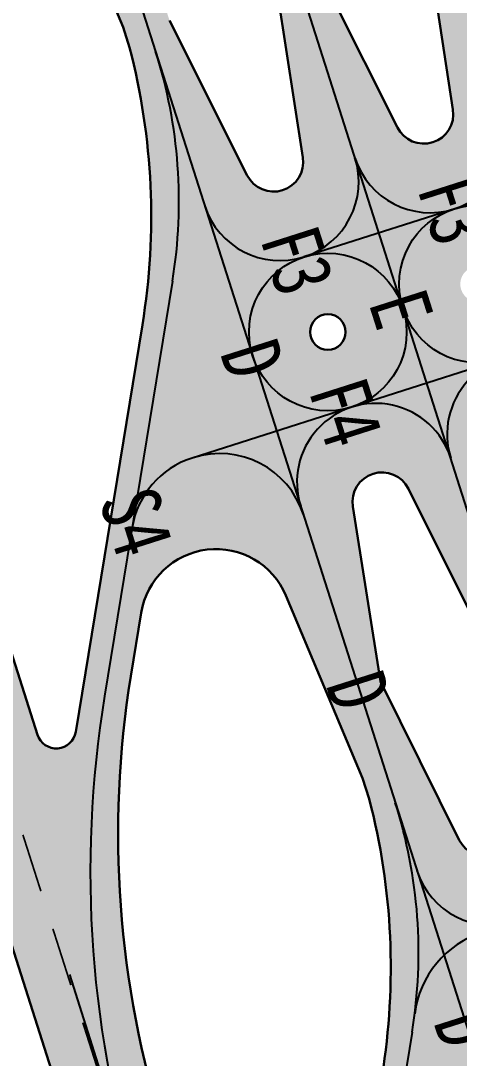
# Model space of a CAD drawing. Header units: millimetres. Extents: x 7502 to 11404, y 5706 to 12222.
# Drawn here: x 8393 to 8616, y 8629 to 9155 of the extents above; entities that cross this region are included whole.
import ezdxf
from ezdxf.enums import TextEntityAlignment as Align

# ---------------------------------------------------------------- set-up
doc = ezdxf.new("R2010")
doc.units = ezdxf.units.MM
doc.header["$LTSCALE"] = 0.5
doc.linetypes.add('HIDDEN', pattern=[0.375, 0.25, -0.125])
for name, color, linetype in [('MapLayer_Runway', 7, 'Continuous'), ('MapLayer_Runway CenterLiners', 7, 'Continuous'), ('MapLayer_RwyContour', 7, 'Continuous'), ('MapLayer_Taxiway', 7, 'Continuous'), ('MapLayer_Taxiway CenterLines', 7, 'Continuous'), ('MapLayer_TwyContour', 7, 'Continuous')]:
    doc.layers.add(name, color=color, linetype=linetype)
doc.styles.add('\\M+5BADA\\M+5CCE5', font='simhei.ttf', dxfattribs={"width": 0.8})

msp = doc.modelspace()

# ---------------------------------------------------------------- hatches: boundary and pattern name
at = {"layer": 'MapLayer_Taxiway'}
h = msp.add_hatch(color=6, dxfattribs=at)
h.dxf.hatch_style = 1
h.paths.add_polyline_path([(8434.536821136015, 9635.484111784805), (8436.918474838636, 9636.244194437044), (8429.925714436571, 9658.15540850563, -0.4142135623726468), (8399.136698152672, 9674.046804802616), (8367.82129287396, 9772.170937370633, -0.3770885427738296), (8380.78547555347, 9801.814073982103), (8383.65086725582, 9803.153667314667), (8376.719928768674, 9824.871167723108), (8374.338275065877, 9824.11108507081, 0.4142135623651992), (8345.149996152702, 9767.559830672899), (8377.985566736577, 9664.672390698768, 0.4142135623809989)])
h.paths.add_polyline_path([(8374.814605806436, 9824.26310160126), (8376.719928768676, 9824.871167723097), (8368.898634847425, 9849.378520406199), (8368.68887099166, 9849.34729810075, -0.3693419437445393), (8346.6576017416, 9863.154936212208), (8317.635004136266, 9853.775694724209, 0.4142135623730926)])
h.paths.add_polyline_path([(8501.728127607807, 9424.94592443007), (8504.109781310672, 9425.70600708239), (8497.117020908607, 9447.617221150966, -0.380660754849708), (8467.345969707916, 9460.859529269324), (8440.028960674495, 9521.246042810075), (8427.315043672348, 9586.292997499144, -0.3806607548470305), (8443.911235240705, 9614.332980368461), (8436.918474838636, 9636.244194437044), (8434.536821136015, 9635.484111784805, 0.4142135623651967), (8405.348542222839, 9578.932857386892), (8445.17687320837, 9454.134203344038, 0.4142135623810242)])
h.paths.add_polyline_path([(8620.034724713772, 9062.465154436693), (8608.846246334366, 9097.5232903912, -0.5263781702791607), (8584.345877813395, 9100.889303626409), (8544.910134050295, 9179.453431005362), (8535.18107609187, 9209.938598420586), (8521.8155271576, 9296.822786289777, -0.5263781702736147), (8539.836590450195, 9313.759119439543), (8528.648112070807, 9348.817255393984, 0.4706024317026369), (8495.342378229121, 9296.944902386465, 1.000002054175688), (8419.12940976757, 9272.622414062864), (8486.624749300852, 9061.13156522533, 1.000002056630131), (8562.837617834586, 9085.454366664168, 0.4706024317919248)])
h.paths.add_polyline_path([(8508.132959313949, 9076.566658749742), (8468.6972155431, 9155.130786144133), (8458.968157592417, 9185.61595354398), (8445.60260865816, 9272.500141413095, -0.8547654677535799), (8473.834118252515, 9281.509965412943), (8513.269862023279, 9202.94583801854), (8522.998919973936, 9172.460670618857), (8536.364468908294, 9085.576482749619, -0.8547654677535915)], flags=16)
h = msp.add_hatch(color=6, dxfattribs=at)
h.dxf.hatch_style = 1
h.paths.add_polyline_path([(8546.026886485219, 9439.083461764516), (8542.530506284204, 9450.03906879879), (8510.140015921956, 9439.701944726205), (8506.643635720928, 9450.657551760516), (8497.117020908472, 9447.617221150922, -0.3806607548480477), (8467.345969707916, 9460.859529269324), (8440.028960674495, 9521.246042810075), (8427.315043672348, 9586.292997499144, -0.3806607548474506), (8443.91123524074, 9614.332980368472), (8436.918474838694, 9636.244194437062), (8434.536821136015, 9635.484111784805, 0.4142135623651967), (8405.348542222839, 9578.932857386892), (8445.17687320837, 9454.134203344038, 0.4142135623810245), (8501.728127607807, 9424.94592443007)])
h.paths.add_polyline_path([(8501.728127607807, 9424.94592443007, -0.01473663043983095), (8499.223494442369, 9424.074139040165, -0.3971059339289301), (8547.232547380938, 9397.480793110906, -0.1969220860107458), (8549.654948147318, 9427.715242182869), (8546.026886485219, 9439.083461764516), (8501.728127607807, 9424.94592443007), (8496.964820201581, 9423.425759125268, -0.01474562776017986), (8499.18711908692, 9424.21649702581, -0.3971072311627925), (8445.17687320837, 9454.134203344032), (8458.858360950706, 9411.264436686568)])
h.paths.add_polyline_path([(8471.019367929803, 9373.158965863217), (8458.858360940707, 9411.264436683377), (8420.751901702784, 9399.103114248781, -0.4142059651403344)])
h.paths.add_polyline_path([(8570.349531361897, 9362.870543265071), (8566.721469699802, 9374.238762846704, -0.1969220860107449), (8547.23265639758, 9397.480451516618, -0.4142122495955975), (8521.287465078258, 9347.212840625823)])
h.paths.add_polyline_path([(8573.977593023996, 9351.502323683424), (8570.349531361897, 9362.870543265071), (8559.393924327596, 9359.374163064043), (8571.555301288716, 9321.26753297187, -0.1969244142771313)])
h.paths.add_polyline_path([(8662.245177899866, 9074.923428320853), (8659.373771875498, 9083.920732455477, -0.195856340551141), (8639.934918959509, 9107.005874546536), (8651.211908737052, 9071.67039572864), (8651.403932322275, 9071.73167827183, -0.01130276555548537)])
h.paths.add_polyline_path([(8666.95251496461, 9060.173391970617), (8662.245177899866, 9074.923428320853, 0.01150435718213737), (8651.211933441944, 9071.670318317989), (8663.373285713837, 9033.56376558739, 0.01187425808361958), (8663.993647574838, 9031.768303967863, -0.1845731174384342)])
h.paths.add_polyline_path([(8536.89253098892, 9035.186428413932, 1), (8561.215175865596, 8958.973509914487, 1)])
h.paths.add_polyline_path([(8551.79015097485, 8988.506015832714, -1), (8546.317555877598, 9005.653922495088, -1)], flags=16)
h.paths.add_polyline_path([(8686.49016064803, 8998.95385743022), (8682.862098985941, 9010.322077011839, -0.1846161386904984), (8663.993647574838, 9031.768303967863, 0.01295047675998389), (8664.580392790476, 9029.781399248594), (8675.534553613732, 8995.457477229196)])
h.paths.add_polyline_path([(8690.118222310135, 8987.585637848559), (8686.49016064803, 8998.95385743022), (8675.534553613732, 8995.457477229196), (8687.695930574857, 8957.350847137004, -0.1969244142771252)])
h.paths.add_polyline_path([(8664.580392790476, 9029.781399248594), (8675.534553613732, 8995.457477229196), (8687.695821529298, 8957.351188821896, 0.4142131187819608), (8637.427981234943, 8983.296118686767), (8637.428094364397, 8983.296154790958, -1), (8613.10544948772, 9059.509073290403, -0.4142122492474039), (8663.37317665262, 9033.564107321341), (8663.373285713837, 9033.56376558739, 0.01187425808361958), (8663.993647574838, 9031.768303967863, 0.01295047675997677)])
h.paths.add_polyline_path([(8628.003069474293, 9012.828660709392, -1), (8622.53047437704, 9029.976567371767, -1)], flags=16)
h.paths.add_polyline_path([(8687.695821529298, 8957.351188821896), (8675.534553613732, 8995.457477229196), (8637.428094364397, 8983.296154790958, -0.4142122492474013)], flags=16)
h.paths.add_polyline_path([(8746.678235354939, 8772.534861461689), (8687.695821529236, 8957.351188822086, 0.4142131187805085), (8637.427981234943, 8983.296118686767, 0.4142126928397181), (8611.482957552955, 8933.028373103087), (8670.465371378956, 8748.21204574175, 0.4142135623731474), (8720.733153067018, 8722.26690893036, 0.4142148755072579)])
h.paths.add_polyline_path([(8666.187666038095, 8941.915924454765), (8706.231475930737, 8861.446474097871), (8720.188937464853, 8772.759604088003, -0.8577669034690156), (8691.973581392711, 8763.647139266312), (8651.929771499923, 8844.116589623249), (8637.972309965928, 8932.803459633076, -0.8577669034732203)], flags=16)
h = msp.add_hatch(color=6, dxfattribs=at)
h.dxf.hatch_style = 1
h.paths.add_polyline_path([(8446.696749435785, 9449.371801701962), (8471.019367929697, 9373.158965863544, -0.4142211596491761), (8445.07454657946, 9322.890195749336, -1), (8420.751901702775, 9399.10311424881, 0.4142205242928748)])
h.paths.add_polyline_path([(8435.649521688712, 9352.422701667563, -1), (8430.17692659146, 9369.570608329937, -1)], flags=16)
h.paths.add_polyline_path([(8471.019367922567, 9373.158965885888), (8458.858360940707, 9411.264436683377), (8420.751901702784, 9399.103114248781, -0.4142059649660817)], flags=16)
h.paths.add_polyline_path([(8420.751901702775, 9399.10311424881, -0.4142135623730931), (8370.484120014715, 9425.048251060192), (8382.64544245304, 9386.94179181046)], flags=17)
h.paths.add_polyline_path([(8420.751901702768, 9399.103114248806), (8382.64544245204, 9386.941791810139), (8394.806764891382, 9348.83533256073, -0.4142135623730439)], flags=17)
h.paths.add_polyline_path([(8415.285077754519, 9284.668298208919), (8382.645442452038, 9386.941791810139), (8372.962345002212, 9383.851521220644, 0.2820291683022012), (8338.821212229512, 9344.298638211942), (8328.006803860022, 9278.258982413892, -0.7883364345851561)])
h.paths.add_polyline_path([(8382.64544245304, 9386.94179181046), (8370.484120014715, 9425.048251060192), (8340.049610004879, 9520.412173965153, -0.1183577996410782), (8348.598168797327, 9404.002953457946), (8338.821212229512, 9344.298638211942, -0.2820291683021992), (8372.962345002212, 9383.851521220644)])
h.paths.add_polyline_path([(8406.172771897625, 9244.4524681705), (8445.09353849005, 9151.796655136472), (8448.426251995428, 9141.353883634645, -0.1046292220311147), (8454.924591492265, 9000.749110680623), (8421.096661050633, 8794.174251807346, -0.7883364345851428), (8401.701489074081, 8792.749959408451), (8428.698938666032, 8708.155770089134, -0.04754925266377979), (8435.716720412007, 8812.29194936977), (8470.211393180714, 9022.938360960723, 0.1183577996407236), (8461.662834388371, 9139.347581467597), (8415.285077754519, 9284.668298208919, 0.7883364345851663), (8328.006803860022, 9278.258982413892), (8314.103496028614, 9193.356541866995, 0.04754925266377164), (8307.085714282639, 9089.220362586375), (8344.650971344243, 8971.512856294901, -0.1183577996407512), (8327.553853759598, 9204.331297308287), (8332.696139955933, 9235.73336747412, -0.7526329118736792)])
h.paths.add_polyline_path([(8445.07454657946, 9322.890195749336, -0.4142135623730951), (8394.806764891382, 9348.83533256073), (8415.285077754519, 9284.668298208919), (8419.129409768078, 9272.622414061274, -0.4142135623730974)])
h.paths.add_polyline_path([(8483.181005815331, 9335.051518183278), (8471.019367929906, 9373.15896586289, -0.4142211596441615), (8445.07454657946, 9322.890195749336)], flags=17)
h.paths.add_polyline_path([(8496.964820201581, 9423.425759125268), (8458.858360940709, 9411.264436683374), (8471.01968338987, 9373.157977438235, -0.4142135623651965)])
h.paths.add_polyline_path([(8521.287465078258, 9347.212840625823, -0.4142135623730951), (8471.019683390197, 9373.157977437208), (8495.342328266874, 9296.945058937768, -0.4142135623730517)])
h.paths.add_polyline_path([(8521.287465078258, 9347.212840625823, 1), (8496.964820201581, 9423.425759125268, 1)])
h.paths.add_polyline_path([(8506.389845090904, 9393.893253206614, -1), (8511.862440188155, 9376.74534654424, -1)], flags=16)
h.paths.add_polyline_path([(8495.341988457616, 9296.94612365175), (8483.181005815331, 9335.051518183278), (8445.07454657944, 9322.890195749329, -0.4142053787753641)])
h = msp.add_hatch(color=6, dxfattribs=at)
h.dxf.hatch_style = 1
h.paths.add_polyline_path([(8639.050531724159, 9109.777025983047), (8571.555192243157, 9321.267874656762, 0.3599867653821008), (8528.648112070747, 9348.817255394173), (8539.836590450195, 9313.759119439543, -0.2264849503043206), (8550.04703675195, 9305.832610289624), (8589.482780528557, 9227.268482883586), (8599.211838473391, 9196.78331549544), (8612.577387407739, 9109.899127626282, -0.2264849502997531), (8608.846246334366, 9097.5232903912), (8620.034724713772, 9062.465154436693, 0.3599892987257214)])
h = msp.add_hatch(color=6, dxfattribs=at)
h.dxf.hatch_style = 1
edge = h.paths.add_edge_path()
edge.add_line((8523.108716614854, 8946.812187475847), (8461.66283438837, 9139.347581467595))
edge.add_arc((8223.497464077607, 9063.339316227977), 249.9999999999992, -9.299999998007081, 17.700000001983824, ccw=False)
edge.add_line((8470.211393180714, 9022.938360960718), (8449.734029905705, 8897.890556575188))
edge.add_arc((8493.649109286056, 8890.699186537619), 44.49999999999918, 107.7000000019834, 170.7000000019938, ccw=False)
edge.add_line((8480.119638073405, 8933.092622452932), (8523.108716614854, 8946.812187475847))
edge = h.paths.add_edge_path(flags=16)
edge.add_line((8536.638187827506, 8904.41875156053), (8523.108716614854, 8946.812187475847))
edge.add_line((8523.108716614854, 8946.812187475847), (8480.715280699538, 8933.282716263193))
edge.add_arc((8494.244751912189, 8890.889280347878), 44.50000000000002, 17.700000001983426, 107.7000000019834, ccw=False)
h = msp.add_hatch(color=6, dxfattribs=at)
h.dxf.hatch_style = 1
h.paths.add_polyline_path([(8670.465282035428, 8748.212325690693), (8611.482868240917, 8933.028652953355, 0.9999963280510018), (8535.270039054194, 8908.705728226481), (8594.25245288015, 8723.889400865288, 1.000003673239399)])
h.paths.add_polyline_path([(8615.760662893275, 8739.324494389639), (8575.716853000475, 8819.793944746607), (8561.759391466552, 8908.48081475596, -0.8577669034834142), (8589.974747538614, 8917.593279578165), (8630.018557431331, 8837.123829221204), (8643.976018965419, 8748.436959211318, -0.8577669034687394)], flags=16)
h.paths.add_polyline_path([(8644.520234568217, 8697.944264053887, 1), (8668.842879444894, 8621.731345554443, 1)])
h.paths.add_polyline_path([(8659.417854554147, 8651.263851472668, -1), (8653.945259456896, 8668.411758135042, -1)], flags=16)
h.paths.add_polyline_path([(8766.167157688556, 8749.29283115124), (8690.118222310131, 8987.585637848551, 0.1969244142963752), (8687.69593057576, 8957.350847134177), (8746.6783444008, 8772.53451977585, 0.1969220857019702)])
h.paths.add_polyline_path([(8690.118222310131, 8987.585637848551), (8686.490160648027, 8998.953857430217), (8675.534553613732, 8995.457477229196), (8687.69593057576, 8957.350847134177, -0.1969244142963751)])
h.paths.add_polyline_path([(8686.490160648027, 8998.953857430217), (8682.862098985936, 9010.322077011842, -0.1846161386904644), (8663.993647574838, 9031.768303967865, 0.01088957850092307), (8664.480154359342, 9030.095487762454), (8675.534553613732, 8995.457477229196)], flags=16)
h.paths.add_polyline_path([(8675.534553613732, 8995.457477229196), (8664.580392790474, 9029.781399248597, -0.0129415774348477), (8663.908057319495, 9031.739492831843, -0.4003584461782205), (8637.428094364397, 8983.296154790958)], flags=17)
h.paths.add_polyline_path([(8687.695821529298, 8957.351188821896), (8675.534553613732, 8995.457477229196), (8637.428094364379, 8983.296154790953, -0.4142122492475641)], flags=17)
h.paths.add_polyline_path([(8666.952514964607, 9060.17339197061), (8662.24517789986, 9074.92342832085, 0.01130276555548484), (8651.403932322273, 9071.73167827183), (8651.21190873706, 9071.670395728619), (8663.373285715943, 9033.563765580784, 0.01187425804029062), (8663.993647574838, 9031.768303967863, -0.1845731174383905)], flags=0)
h.paths.add_polyline_path([(8663.37317665262, 9033.564107321341), (8651.211908737052, 9071.67039572864), (8613.10544948772, 9059.509073290403, -0.4142122492474081)], flags=17)
h.paths.add_polyline_path([(8662.24517789986, 9074.92342832085), (8659.373771875493, 9083.92073245548, -0.195856340551069), (8639.934918959512, 9107.005874546532), (8651.21190873706, 9071.670395728619), (8651.403932322275, 9071.73167827183, -0.01130276555548062)], flags=16)
h.paths.add_polyline_path([(8639.05053172506, 9109.777025980216), (8639.934918959512, 9107.005874546532, 0.1958563405510694), (8659.373771875493, 9083.92073245548), (8662.24517789986, 9074.92342832085), (8666.952514964607, 9060.17339197061), (8690.118222310131, 8987.585637848551, 0.1969244142642192), (8687.695930574253, 8957.350847138896, 0.4142127734753181), (8637.428367845068, 8983.296242070854, -1.000003492451746), (8613.105449487713, 9059.509073290428, 0.4142148767252065)])
h.paths.add_polyline_path([(8628.003069474293, 9012.828660709392, -1), (8622.53047437704, 9029.976567371767, -1)], flags=16)
h.paths.add_polyline_path([(8666.952514964607, 9060.17339197061), (8662.24517789986, 9074.92342832085, 0.01130276555548606), (8651.403932322271, 9071.73167827183), (8651.21190873706, 9071.670395728619), (8613.105449487728, 9059.509073290406, -0.4142122492473564), (8663.37317665262, 9033.564107321341, -0.0119121378926128), (8663.995123824598, 9031.762783876664, -0.1846100473306989)], flags=16)
h = msp.add_hatch(color=6, dxfattribs=at)
h.dxf.hatch_style = 1
edge = h.paths.add_edge_path(flags=16)
edge.add_line((8536.638187827506, 8904.41875156053), (8523.108716614854, 8946.812187475847))
edge.add_line((8523.108716614854, 8946.812187475847), (8480.715280699538, 8933.282716263193))
edge.add_arc((8494.244751912189, 8890.889280347878), 44.50000000000002, 17.700000001983426, 107.7000000019834, ccw=False)
edge = h.paths.add_edge_path(flags=16)
edge.add_line((8607.995803215115, 8680.825793088108), (8583.276058771758, 8758.28298897037))
edge.add_arc((8345.110688460993, 8682.274723730752), 250.000000000001, -7.156188263670117, 17.700000001983824, ccw=False)
edge.add_arc((8642.773762995996, 8644.902353477191), 49.99999999999902, 134.0717946368983, 172.8438117363325, ccw=False)
edge = h.paths.add_edge_path(flags=16)
edge.add_line((8658.511526521295, 8522.539113214483), (8607.995803215113, 8680.825793088108))
edge.add_arc((8642.773762995997, 8644.902353477188), 50.00000000000073, 134.0717946368993, 172.8438117363287)
edge.add_arc((8345.110688460969, 8682.274723730743), 250.0000000000236, -9.299999998005603, -7.156188263667218, ccw=False)
edge.add_line((8591.8246175641, 8641.873768463485), (8571.233252626796, 8516.129797419459))
edge.add_arc((8615.641759865357, 8508.857625471348), 45.0000000000012, 17.700000001987974, 170.7000000019869, ccw=False)
edge = h.paths.add_edge_path(flags=16)
edge.add_line((8704.508356227154, 8378.411998281894), (8658.511526521295, 8522.539113214483))
edge.add_arc((8615.641759865357, 8508.857625471352), 45.00000000000002, 17.70000000198335, 170.7000000019915)
edge.add_line((8571.233252626796, 8516.12979741946), (8557.32994479539, 8431.227356872576))
edge.add_arc((9100.10058882223, 8342.345255284603), 550.0000000000041, 170.7000000019927, 172.9483811426022)
edge.add_arc((8960.07696589988, 8781.097250221175), 549.999999999987, 222.451618861367, 224.7000000019752)
edge.add_line((8569.13725528308, 8394.230163661932), (8629.652613248023, 8333.077748911186))
edge.add_arc((8661.638589571216, 8364.730510538762), 45.00000000000036, 224.7000000019752, 377.7000000019833)
edge = h.paths.add_edge_path(flags=0)
edge.add_line((8650.55174185611, 8478.829648052539), (8672.70004427656, 8409.42984488221))
edge.add_arc((8636.022577249201, 8397.724572033749), 38.4999999999991, -136.07910417404912, 17.700000004419678, ccw=False)
edge.add_line((8608.291097340281, 8371.018486171886), (8566.973632253661, 8413.922356805106))
edge.add_line((8566.973632253661, 8413.922356805106), (8575.799242011148, 8472.82892391005))
edge.add_arc((8613.87427482875, 8467.124375204077), 38.5000000000023, 17.700000004416893, 171.479104178126, ccw=False)
edge = h.paths.add_edge_path()
edge.add_arc((8784.182054709872, 7982.01504601375), 44.50000000000002, 224.7000000019744, 287.7000000019822, ccw=False)
edge.add_line((8752.551478123602, 7950.713981737594), (8690.750479666474, 8013.165571164699))
edge.add_arc((9081.690190283285, 8400.032657723954), 550.0000000000009, 200.8556724410795, 224.7000000019753, ccw=False)
edge.add_arc((9100.100588822224, 8342.345255284588), 550.0000000000008, 170.7000000019927, 194.5443275628838, ccw=False)
edge.add_line((8557.329944795389, 8431.227356872561), (8591.8246175641, 8641.87376846349))
edge.add_arc((8345.110688460993, 8682.274723730752), 250.0000000000009, -9.299999998007847, 17.70000000198377)
edge.add_line((8583.276058771758, 8758.282988970372), (8536.638187827506, 8904.41875156053))
edge.add_arc((8494.244751912189, 8890.889280347878), 44.49999999999911, 17.70000000198335, 107.7000000019857)
edge.add_line((8480.715280699536, 8933.282716263193), (8523.108716614855, 8946.812187475847))
edge.add_line((8523.108716614854, 8946.812187475847), (8486.624749300858, 9061.131565225314))
edge.add_arc((8524.731208551375, 9073.292887661164), 40.00000000000001, 197.6999999982419, 377.7002354763819)
edge.add_arc((8600.944127049383, 9097.615532540127), 39.99999999999948, 197.699764531329, 287.7000000019834)
edge.add_arc((8625.266771926059, 9021.402614040682), 40.00000000000001, -72.29999999801669, 107.7000000019834, ccw=False)
edge.add_arc((8649.589416802737, 8945.189695541238), 40.00000000000001, 107.7000000019833, 197.7002353370652)
edge.add_arc((8573.376498304928, 8920.867050661655), 40.0000000000009, 17.69976467157837, 197.6999999991043)
edge.add_line((8535.270039054594, 8908.705728225228), (8536.638187827506, 8904.418751560528))
edge.add_line((8536.638187827506, 8904.41875156053), (8594.252452880157, 8723.889400865271))
edge.add_arc((8632.358912130674, 8736.050723301116), 40.00000000000001, 197.6999999982314, 377.7002354763714)
edge.add_arc((8708.571830628673, 8760.373368180102), 39.99999999999948, 197.6997645313785, 287.7000000019834)
edge.add_arc((8732.894475505353, 8684.160449680647), 40.00000000001275, -72.29999999801669, 107.7000000019834, ccw=False)
edge.add_arc((8757.21712038203, 8607.947531181193), 39.9999999999982, 107.7000000019781, 197.700235386622)
edge.add_arc((8681.00420188349, 8583.624886303916), 39.99999999999923, 17.69976461855623, 197.7000000015795)
edge.add_line((8642.897742633682, 8571.463563865846), (8658.511526521295, 8522.539113214481))
edge.add_line((8658.511526521295, 8522.539113214483), (8701.272090336508, 8388.552559467385))
edge.add_arc((8739.37854958623, 8400.713881905724), 40.00000000000001, 197.7000000019834, 377.7000000019833)
edge.add_arc((8815.591468085675, 8425.036526782402), 40.00000000000001, 197.7000000019834, 287.7000000019834)
edge.add_line((8827.752790524015, 8386.93006753268), (8751.53987202457, 8362.607422656001))
edge.add_arc((8739.37854958623, 8400.713881905724), 40.00000000000001, -162.2999999980167, -72.29999999801669, ccw=False)
edge.add_line((8701.272090336508, 8388.552559467385), (8704.508356227154, 8378.411998281894))
edge.add_line((8704.508356227154, 8378.411998281894), (8828.05387675619, 7991.292721789027))
edge.add_arc((8866.160336008836, 8003.454044218211), 40.00000000000184, 197.6999999882184, 287.7008881313738)
edge.add_arc((8890.482980882589, 7927.24112572792), 39.99999999999973, 107.6991118725903, 197.7000000019834)
edge.add_line((8852.376521632868, 7915.079803289582), (8840.215199194528, 7953.186262539306))
edge.add_line((8840.215199194528, 7953.186262539306), (8797.711525922525, 7939.621610098435))
edge = h.paths.add_edge_path(flags=16)
edge.add_line((8564.648185728825, 8382.417206172726), (8693.963810247724, 8251.74025125961))
edge.add_arc((8452.2919891391, 8012.586052295759), 340.0000000000011, 20.80768084473999, 44.700000001963076, ccw=False)
edge.add_line((8770.116530819761, 8133.365026895968), (8773.449244325151, 8122.922255394098))
edge.add_line((8773.449244325151, 8122.922255394098), (8795.38997755517, 8024.882628013494))
edge.add_arc((8757.819327466785, 8016.474521690655), 38.5000000000009, -135.2999999984595, 12.614626801548809, ccw=False)
edge.add_line((8730.453547723404, 7989.393825631714), (8707.506947187792, 8012.581989434783))
edge.add_arc((9063.469601529876, 8363.709585493172), 500.0000000000058, 197.8388358357517, 224.6082195793587, ccw=False)
edge.add_arc((9064.206316027015, 8361.401153902461), 500.0000000000502, 177.5910281295028, 197.561164239897, ccw=False)
edge = h.paths.add_edge_path(flags=16)
edge.add_arc((8656.681557006556, 8659.837804804165), 40.00000000000001, -72.29999999801665, 287.7000000019834)
edge = h.paths.add_edge_path(flags=0)
edge.add_arc((8656.681557005522, 8659.837804803856), 9.000000000000004, -72.29999999801665, 287.7000000019834)
edge = h.paths.add_edge_path(flags=16)
edge.add_arc((8732.894475504963, 8684.160449680532), 9.000000000000004, -72.29999999801665, 287.7000000019834)
edge = h.paths.add_edge_path(flags=16)
edge.add_arc((8549.053853427258, 8997.07996916421), 40.00000000000001, -72.29999999801665, 287.7000000019834)
edge = h.paths.add_edge_path(flags=0)
edge.add_arc((8549.053853426223, 8997.0799691639), 9.000000000000004, -72.29999999801665, 287.7000000019834)
edge = h.paths.add_edge_path(flags=16)
edge.add_arc((8625.266771925666, 9021.402614040579), 9.000000000000004, -72.29999999801665, 287.7000000019834)
edge = h.paths.add_edge_path(flags=16)
edge.add_line((8901.35704836006, 7761.603530028749), (8840.215199194532, 7953.186262539307))
edge.add_line((8840.215199194532, 7953.186262539308), (8797.711525922527, 7939.621610098436))
edge.add_arc((8784.18205470987, 7982.01504601375), 44.50000000000002, -135.29999999802448, -72.2999999980131, ccw=False)
edge.add_line((8752.551478123602, 7950.713981737594), (8840.891546511482, 7861.44394049788))
edge.add_arc((8663.191678049296, 7685.59526478913), 249.9999999999993, 17.700000001983824, 44.700000001974274, ccw=False)
h = msp.add_hatch(color=6, dxfattribs=at)
h.dxf.hatch_style = 1
edge = h.paths.add_edge_path(flags=16)
edge.add_line((8536.638187827506, 8904.41875156053), (8523.108716614854, 8946.812187475847))
edge.add_line((8523.108716614854, 8946.812187475847), (8480.715280699538, 8933.282716263193))
edge.add_arc((8494.244751912189, 8890.889280347878), 44.50000000000002, 17.700000001983426, 107.7000000019834, ccw=False)
edge = h.paths.add_edge_path(flags=17)
edge.add_line((8527.798754092932, 8863.35674166469), (8566.706762870677, 8770.732062639334))
edge.add_line((8566.706762870677, 8770.732062639334), (8570.03947637614, 8760.289291137517))
edge.add_arc((8241.00687229247, 8674.62981734433), 340.0000000008913, -9.299999997569273, 14.592319159637725, ccw=False)
edge.add_line((8576.537815873995, 8619.684518183276), (8546.827755560844, 8438.255993396902))
edge.add_arc((8941.857269727978, 8744.771381161412), 499.9999999995487, 197.8388358646283, 217.8089718749045, ccw=False)
edge.add_line((8465.896284942664, 8591.601080640246), (8503.092738295009, 8475.04918909292))
edge.add_arc((8960.076965899894, 8781.097250221183), 550.0000000000009, 213.8107157150692, 222.4516188613665)
edge.add_arc((9100.100588822228, 8342.3452552846), 550.0000000000015, 170.7000000019938, 172.9483811426019, ccw=False)
edge.add_line((8557.329944795389, 8431.227356872561), (8591.8246175641, 8641.87376846349))
edge.add_arc((8345.11068846099, 8682.274723730752), 250.0000000000017, -9.299999998007758, 17.70000000198377)
edge.add_line((8583.276058771758, 8758.282988970372), (8536.638187827506, 8904.41875156053))
edge.add_arc((8494.244751912189, 8890.889280347878), 44.50000000000002, 17.70000000198335, 107.7000000019833)
edge.add_arc((8493.649900048442, 8890.704017101534), 44.50000000000076, 106.8978089202824, 170.7063023727367)
edge.add_line((8449.734029903768, 8897.890556563349), (8435.716720412007, 8812.29194936977))
edge.add_arc((8978.487364438843, 8723.409847781799), 550, 170.7000000019929, 181.5892842888984)
edge.add_line((8428.698938666032, 8708.155770089134), (8465.896284600483, 8591.60108171244))
edge.add_arc((8942.593984222996, 8742.46294957377), 500.0000000000036, 170.791780424604, 197.5611641402124, ccw=False)
edge.add_line((8449.037324935343, 8822.47434921668), (8454.30927013364, 8854.668199717142))
edge.add_arc((8492.303215215567, 8848.446452606273), 38.49999999999919, 22.785373202855624, 170.7000000024287, ccw=False)
edge = h.paths.add_edge_path(flags=16)
edge.add_line((8607.995803215115, 8680.825793088108), (8583.276058771758, 8758.28298897037))
edge.add_arc((8345.110688460993, 8682.274723730752), 250.000000000001, -7.156188263670117, 17.700000001983824, ccw=False)
edge.add_arc((8642.773762995996, 8644.902353477191), 49.99999999999902, 134.0717946368983, 172.8438117363325, ccw=False)
edge = h.paths.add_edge_path(flags=16)
edge.add_line((8658.511526521295, 8522.539113214483), (8607.995803215113, 8680.825793088108))
edge.add_arc((8642.773762995997, 8644.902353477188), 50.00000000000073, 134.0717946368993, 172.8438117363287)
edge.add_arc((8345.110688460969, 8682.274723730743), 250.0000000000236, -9.299999998005603, -7.156188263667218, ccw=False)
edge.add_line((8591.8246175641, 8641.873768463485), (8571.233252626796, 8516.129797419459))
edge.add_arc((8615.641759865357, 8508.857625471348), 45.0000000000012, 17.700000001987974, 170.7000000019869, ccw=False)
edge = h.paths.add_edge_path(flags=16)
edge.add_line((8704.508356227154, 8378.411998281894), (8658.511526521295, 8522.539113214483))
edge.add_arc((8615.641759865357, 8508.857625471352), 45.00000000000002, 17.70000000198335, 170.7000000019915)
edge.add_line((8571.233252626796, 8516.12979741946), (8557.32994479539, 8431.227356872576))
edge.add_arc((9100.10058882223, 8342.345255284603), 550.0000000000041, 170.7000000019927, 172.9483811426022)
edge.add_arc((8960.07696589988, 8781.097250221175), 549.999999999987, 222.451618861367, 224.7000000019752)
edge.add_line((8569.13725528308, 8394.230163661932), (8629.652613248023, 8333.077748911186))
edge.add_arc((8661.638589571216, 8364.730510538762), 45.00000000000036, 224.7000000019752, 377.7000000019833)
edge = h.paths.add_edge_path(flags=0)
edge.add_line((8650.55174185611, 8478.829648052539), (8672.70004427656, 8409.42984488221))
edge.add_arc((8636.022577249201, 8397.724572033749), 38.4999999999991, -136.07910417404912, 17.700000004419678, ccw=False)
edge.add_line((8608.291097340281, 8371.018486171886), (8566.973632253661, 8413.922356805106))
edge.add_line((8566.973632253661, 8413.922356805106), (8575.799242011148, 8472.82892391005))
edge.add_arc((8613.87427482875, 8467.124375204077), 38.5000000000023, 17.700000004416893, 171.479104178126, ccw=False)
h = msp.add_hatch(color=6, dxfattribs=at)
h.dxf.hatch_style = 1
h.paths.add_polyline_path([(8880.311237009057, 8391.632163137747), (8793.677011933232, 8663.093065866196, -0.01154288425291701), (8783.01815723167, 8658.666837720433), (8853.697927335399, 8437.197849220742, -0.4142135623731017), (8827.752790524015, 8386.93006753268, 0.4142135623652034), (8801.807653712303, 8336.662285845645), (9057.043408386911, 7536.902972342177, 0.414213562381182), (9113.594662786358, 7507.714693428185), (9121.459328426186, 7529.11906294621), (9120.091179652547, 7533.406039609691), (9105.801257433486, 7528.845543695183), (9104.433108659174, 7533.132520360774), (9100.622462734194, 7531.916388116937), (9098.038181716052, 7540.014010707486, -0.3691443388511716), (9080.071783706066, 7547.574758459465), (9040.636039935398, 7626.138885853683), (8841.64640153792, 8249.655825327747), (8828.280852603604, 8336.540013196678, -0.3691443388557472), (8838.545964188199, 8353.110584948598), (8834.289501334777, 8366.447845686005), (8851.437407997153, 8371.92044078326), (8848.397077387566, 8381.447055595687)])
h.paths.add_polyline_path([(8827.752790524015, 8386.93006753268), (8789.646331235577, 8374.768745081985), (8801.807653712303, 8336.662285845645, -0.4142135623651967)], flags=17)
h.paths.add_polyline_path([(8801.80709825084, 8336.664026199222), (8789.646331235577, 8374.768745081985), (8751.53987202457, 8362.607422656001, -0.4142001856549243)], flags=17)
h.paths.add_polyline_path([(8904.266795255635, 8015.615366665705), (8801.80765371263, 8336.662285844619, 1), (8725.594735213186, 8312.33964096794), (8840.215199194536, 7953.186262539308), (8878.32165844425, 7965.347584977642, 0.4142135623730951)])
h.paths.add_polyline_path([(8780.29944369866, 8321.227192319913), (8819.735187469418, 8242.663064925513), (8864.428047430314, 8102.621827182781), (8877.793596364663, 8015.737639313629, -0.8547654677535996), (8849.562086770318, 8006.727815313752), (8810.126342999465, 8085.291942708151), (8765.433483038576, 8225.333180450838), (8752.0679341043, 8312.217368320064, -0.854765467753612)], flags=16)
h.paths.add_polyline_path([(8744.141292763527, 8359.392369877078), (8715.671733337416, 8343.432514998043), (8725.594735213186, 8312.33964096794, -0.3562083070096061)], flags=17)
h.paths.add_polyline_path([(8744.141292763527, 8359.392369877078, -0.05054720211931384), (8751.53987202457, 8362.607422656001, -0.4142135623730929), (8701.272090336508, 8388.552559467385), (8715.6717333374, 8343.43251499803)], flags=17)
h.paths.add_polyline_path([(8744.141292763527, 8359.392369877078, 0.3562083070096126), (8725.594735213186, 8312.339640967939), (8779.743823976673, 8142.668122525976, 0.1183577996407246), (8719.278322128095, 8242.508532995105), (8569.137255283069, 8394.230163661941, -0.009810728179785783), (8554.260813877756, 8409.865178926222, -0.009810728179792193), (8557.329944795389, 8431.227356872561), (8591.8246175641, 8641.873768463489, 0.1183577996407302), (8583.276058771758, 8758.282988970372), (8594.252452880155, 8723.88940086527, 1.000002054694477), (8670.465321398118, 8748.212202353523, 0.4142147661196168), (8720.733153067018, 8722.26690893036, 0.4142148756232993), (8746.67823535012, 8772.534861476786, 0.1969244143864055), (8766.167157688556, 8749.29283115124), (8793.677011933232, 8663.093065866196, -0.01154288425291701), (8783.01815723167, 8658.666837720433), (8853.697927335399, 8437.197849220742, -0.4142135623731083), (8827.752790524015, 8386.93006753268, -0.4142135623730951), (8777.485008835953, 8412.875204344064, -0.4142135623730838), (8751.539872024572, 8362.607422656003, 0.05054720211932309)])
h.paths.add_polyline_path([(8722.780300350769, 8403.987652991847), (8683.040523518832, 8483.504441867766), (8669.379019197626, 8571.289386380327, -0.8562817539816764), (8697.602451117951, 8580.35111521804), (8737.342227949688, 8500.834326342396), (8751.003732271025, 8413.049381829362, -0.8562817539582841)], flags=16)
h.paths.add_polyline_path([(8608.291097340281, 8371.018486171886), (8566.973632253661, 8413.922356805106), (8575.799242011148, 8472.82892391005, -0.7938634427652979), (8650.55174185611, 8478.829648052539), (8672.70004427656, 8409.429844882208, -0.7938634427990919)], flags=16)
h.paths.add_polyline_path([(8798.993218849922, 8428.310297869102), (8759.253442018127, 8507.82708674471), (8745.59193769688, 8595.612031258215, -0.8562817539461753), (8773.815369617392, 8604.67376009472), (8813.555146449082, 8525.156971219061), (8827.21665077073, 8437.372026704365, -0.856281753927436)], flags=16)
h.paths.add_polyline_path([(8644.520234568217, 8697.944264053887, -1), (8668.842879444894, 8621.731345554443), (8745.055797943687, 8646.053990430912, 0.4142147653632917), (8719.110711082396, 8595.78605222967, 0.4142133697076781), (8668.843061025369, 8621.73140350464, -1.000002382548938)], flags=16)
h.paths.add_polyline_path([(8644.520234568217, 8697.944264053887, -1), (8668.842879444894, 8621.731345554443, -1)], flags=0)
h.paths.add_polyline_path([(8653.945259456896, 8668.411758135042, -1), (8659.417854554147, 8651.263851472668, -1)], flags=0)
h.paths.add_polyline_path([(8730.158177956337, 8692.734403011718, -1), (8735.63077305359, 8675.586496349344, -1)], flags=16)

# ---------------------------------------------------------------- linework, layer by layer
at = {"layer": 'MapLayer_Runway', "color": 6, "lineweight": -2, "const_width": 45.00000000000002}
msp.add_lwpolyline([(7956.487892314279, 10113.78341311462), (9054.047242374287, 6674.675465827111)], dxfattribs=at)
at = {"layer": 'MapLayer_Runway CenterLiners', "const_width": 0.9000000000000005}
for points in [[(8394.295500094402, 8741.950880124587), (8403.416491923155, 8713.371035687294)], [(8409.497153142325, 8694.317806062432), (8418.618144971078, 8665.73796162514)], [(8424.698806190248, 8646.68473200028), (8433.819798019002, 8618.104887562988)]]:
    msp.add_lwpolyline(points, dxfattribs=at)
at = {"layer": 'MapLayer_RwyContour', "lineweight": 30}
for p, q in [((8821.005348619237, 7330.887112900671), (8061.074712753514, 9712.064485267805)), ((8344.650971344372, 8971.5128562945), (8401.70148907421, 8792.749959408042))]:
    msp.add_line(p, q, dxfattribs=at)
at = {"layer": 'MapLayer_Taxiway', "color": 6, "lineweight": -2, "const_width": 23.00000000000001}
for points in [[(8202.25445750253, 10215.31072685596), (9316.079576324368, 6725.235390322134)], [(8125.088877521841, 10190.68404891833), (9235.417616142542, 6711.564319418754)], [(8535.071279411928, 9435.587081551046), (8853.697927335399, 8437.197849220742)], [(8651.21190873706, 9071.670395728645), (8498.786071738177, 9023.025105975294)], [(8470.211393180714, 9022.938360960718), (8435.716720412005, 8812.291949369772)], [(8675.534553613736, 8995.457477229196), (8454.14090713254, 8924.801751830702)], [(8758.839612316357, 8734.428231368598), (8606.413775317476, 8685.782941615247)], [(8591.8246175641, 8641.873768463494), (8557.32994479539, 8431.227356872558)]]:
    msp.add_lwpolyline(points, dxfattribs=at)
for points in [[(8470.211393180714, 9022.938360960728, 0.1183577996407122), (8461.662834388371, 9139.347581467595)], [(8435.716720412007, 8812.291949369772, 0.1183577996407266), (8454.523549755158, 8556.191664254642)], [(8591.824617564103, 8641.873768463505, 0.1183577996407122), (8583.27605877176, 8758.28298897037)]]:
    msp.add_lwpolyline(points, format="xyb", dxfattribs=at)
at = {"layer": 'MapLayer_Taxiway CenterLines', "ltscale": 0.3}
for p, q in [((9300.421873684518, 6774.297456605997), (8214.415779940862, 10177.20426760624)), ((8138.202861441423, 10152.88162272956), (9224.208955185104, 6749.974811729327)), ((8651.403932322259, 9071.731678271848), (8536.892530988913, 9035.186428413952)), ((8470.211393180714, 9022.938360960718), (8435.716720412005, 8812.291949369772)), ((8686.49016064803, 8998.95385743022), (8480.119638073407, 8933.092622452932)), ((8417.871167558702, 8671.038755568605), (8436.11315121621, 8613.879066694022)), ((8591.8246175641, 8641.873768463494), (8557.32994479539, 8431.227356872558))]:
    msp.add_line(p, q, dxfattribs=at)
for centre in [(8625.266771926059, 9021.402614040682), (8549.053853427258, 8997.07996916421)]:
    msp.add_circle(centre, 40.00000000000001, dxfattribs=at)
for centre, radius, start, end in [((8223.497464077605, 9063.339316227977), 250.0000000000001, 350.700000002018, 17.70000000197759), ((8600.944127049373, 9097.615532540152), 40.00000000000001, 197.7000000019776, 17.69996367794043), ((8524.73120855058, 9073.292887663654), 40.00000000000001, 197.7000000019776, 17.69996367794043), ((8649.589416802737, 8945.189695541238), 40.00000000000001, 17.70000000197759, 197.7000000019776), ((8573.376498303935, 8920.867050664765), 40.00000000000001, 17.70000000197759, 197.7000000019776), ((8493.649109286058, 8890.699186537617), 44.50000000000002, 107.7000000019736, 170.7000000020127), ((8494.244751912189, 8890.889280347878), 44.50000000000002, 17.70000000197759, 107.7000000019736), ((8978.487364438843, 8723.409847781799), 550.0000000000002, 170.7000000020127, 197.7000000019776), ((8345.110688460994, 8682.274723730752), 250.0000000000001, 350.700000002018, 17.70000000197759), ((8632.358912129877, 8736.05072330361), 40.00000000000001, 197.7000000019776, 17.69996367794043), ((8642.773762995996, 8644.902353477188), 50.00000000000002, 107.7000000019736, 172.8438117363557)]:
    msp.add_arc(centre, radius, start, end, dxfattribs=at)
at = {"layer": 'MapLayer_TwyContour', "lineweight": 30}
for p, q in [((8445.09353849005, 9151.796655136472), (8406.172771897704, 9244.452468170311)), ((8612.577387407735, 9109.899127626304), (8599.211838473391, 9196.78331549544)), ((8544.91013404254, 9179.45343102081), (8584.345877813392, 9100.889303626416)), ((8536.364468908296, 9085.576482749619), (8522.998919973936, 9172.460670618857)), ((8468.6972155431, 9155.130786144133), (8508.13295931394, 9076.566658749762)), ((8448.426251995428, 9141.353883634642), (8445.09353849005, 9151.796655136472)), ((8421.096661050555, 8794.174251806859), (8454.924591492225, 9000.74911068038)), ((8630.018557431331, 8837.123829221204), (8589.97474753865, 8917.593279578092)), ((8561.743237944293, 8908.583455578246), (8575.716853000475, 8819.793944746607)), ((8566.706762870677, 8770.732062639334), (8527.798754092935, 8863.356741664684)), ((8454.309270133643, 8854.668199717145), (8449.03732493534, 8822.474349216656)), ((8575.716853000475, 8819.793944746607), (8615.760662893239, 8739.324494389712)), ((8570.039476376141, 8760.289291137511), (8566.706762870677, 8770.732062639334))]:
    msp.add_line(p, q, dxfattribs=at)
msp.add_circle((8549.053853426223, 8997.0799691639), 9.000000000000004, dxfattribs=at)
for centre, radius, start, end in [((8119.393647912608, 9055.694409844014), 339.999999999426, 350.7000000019118, 14.5923191592983), ((8597.751779909, 9107.618478093087), 14.99999999999766, 206.6546424806467, 8.745357523378239), ((8521.538861409554, 9083.295833216423), 14.99999999999984, 206.6546424806398, 8.745357523270867), ((8576.568845443038, 8910.864105111423), 15.00000000000097, 26.65464248064676, 188.74535752327), ((8492.303215215568, 8848.446452606271), 38.5000000000001, 22.78537320284492, 170.7000000024375), ((8942.593984222996, 8742.462949573772), 500.0000000000034, 170.791780424605, 197.5611642046446), ((8411.22810388651, 8795.790290018036), 9.999999999999094, 197.7000000043868, 350.6999578359978), ((8241.00687229247, 8674.62981734433), 340.0000000008924, 350.7000000024395, 14.59231915962293), ((8629.166564988855, 8746.05366885637), 14.99999999999899, 206.6546424806398, 8.745357523377434)]:
    msp.add_arc(centre, radius, start, end, dxfattribs=at)

# ---------------------------------------------------------------- texts
at = {"layer": 'MapLayer_Taxiway', "color": 0, "linetype": 'HIDDEN', "style": '\\M+5BADA\\M+5CCE5', "width": 0.8}
for s, p in [('F3', (8613.546123377477, 9058.842888100815)), ('F3', (8533.829096656982, 9033.401939640597)), ('E', (8586.350144069987, 9008.681333492248)), ('D', (8510.92180854677, 8983.364372817825)), ('F4', (8558.430374348394, 8956.315949149666)), ('D', (8564.623331413866, 8815.09526366799)), ('D', (8619.279829302988, 8643.83382231533))]:
    msp.add_text(s, height=30.00000000000001, rotation=287.6999900019726, dxfattribs=at).set_placement(p, align=Align.MIDDLE_CENTER)
at = {"layer": 'MapLayer_Taxiway', "color": 1, "linetype": 'HIDDEN', "style": '\\M+5BADA\\M+5CCE5', "width": 0.8}
msp.add_text('S4', height=30.00000000000001, rotation=287.6999900019726, dxfattribs=at).set_placement((8452.062533266166, 8900.807991416588), align=Align.MIDDLE_CENTER)

doc.saveas('drawing.dxf')
